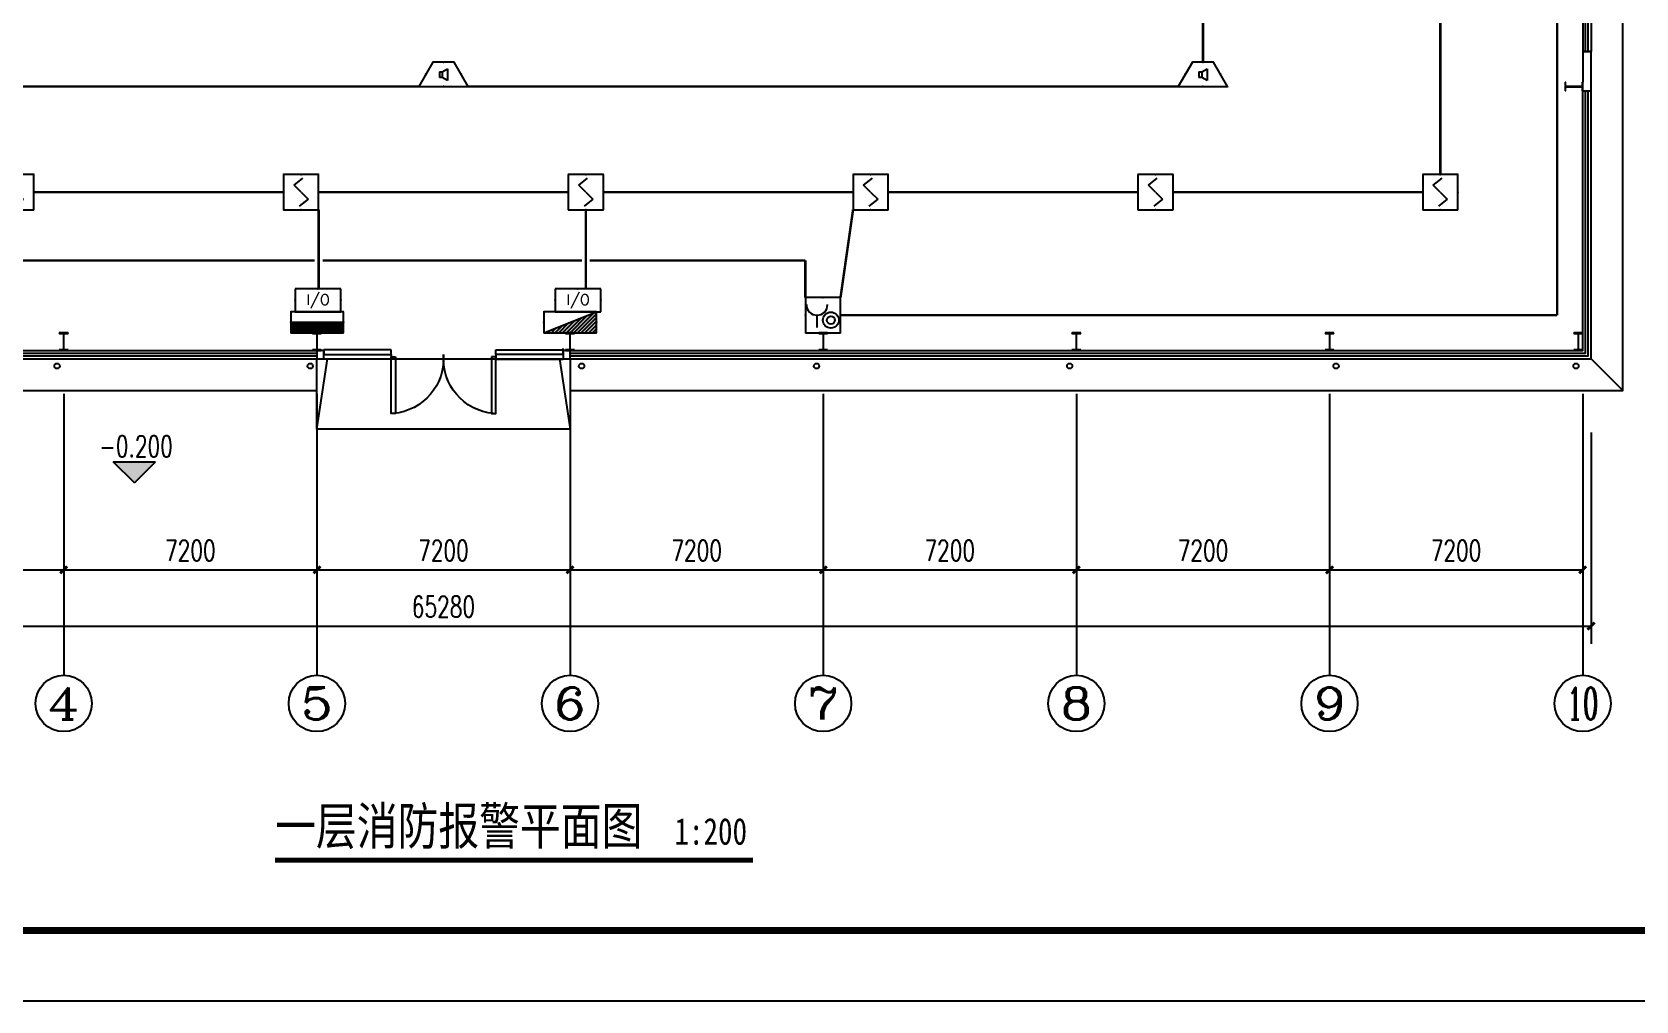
# Model space of a CAD drawing. Extents: x 4929870 to 5205508, y 4505833 to 4862647.
# Drawn here: x 5130884 to 5176498, y 4597045 to 4624592 of the extents above; entities that cross this region are included whole.
import ezdxf
from ezdxf.enums import TextEntityAlignment as Align

# ---------------------------------------------------------------- set-up
doc = ezdxf.new("R2010")
doc.units = 0
doc.header["$LTSCALE"] = 1000
doc.header["$MEASUREMENT"] = 0
doc.layers.get('0').update_dxf_attribs({"color": 4, "linetype": 'CONTINUOUS'})
doc.layers.get('Defpoints').update_dxf_attribs({"linetype": 'CONTINUOUS'})
for name, color, linetype in [('AXIS', 3, 'CONTINUOUS'), ('AXIS_TEXT', 7, 'CONTINUOUS'), ('COLUMN', 9, 'CONTINUOUS'), ('DIM_ELEV', 3, 'CONTINUOUS'), ('DIM_SYMB', 3, 'CONTINUOUS'), ('EQUIP-消防', 3, 'CONTINUOUS'), ('EQUIP-箱柜', 3, 'CONTINUOUS'), ('EVTR', 2, 'CONTINUOUS'), ('PUB_TEXT', 7, 'CONTINUOUS'), ('PUB_TITLE', 4, 'CONTINUOUS'), ('WALL', 5, 'CONTINUOUS'), ('WINDOW', 4, 'CONTINUOUS'), ('WIRE-消防广播', 5, 'TG_BC'), ('WIRE-消防电话', 6, 'TG_F'), ('WIRE-照明', 4, 'CONTINUOUS')]:
    doc.layers.add(name, color=color, linetype=linetype)
doc.styles.add('_TCH_AXIS', font='COMPLEX', dxfattribs={"bigfont": 'GBCBIG'})
doc.styles.add('_TCH_DIM', font='SIMPLEX', dxfattribs={"bigfont": 'GBCBIG'})
doc.styles.add('_TCH_DIM_T3', font='SIMPLEX', dxfattribs={"width": 0.705882, "bigfont": 'GBCBIG'})
doc.styles.add('_TEL_DIM', font='SIMPLEX', dxfattribs={"width": 0.8, "height": 3.5, "bigfont": 'HZTXT'})
doc.styles.add('COMPLEX', font='COMPLEX')
doc.styles.get("Standard").update_dxf_attribs({"font": 'GBENOR', "bigfont": 'GBCBIG'})
doc.styles.add('TG_LINETYPE', font='SIMPLEX', dxfattribs={"width": 0.8, "height": 3, "bigfont": 'HZTXT'})
doc.styles.add('宋体1', font='', dxfattribs={"width": 0.8, "height": 8.6})
doc.styles.get('宋体1').set_extended_font_data('SimSun')
doc.linetypes.add('TG_BC', pattern='A,2,-0.85,["BC",TG_LINETYPE,S=0.1,R=0,X=-0.65,Y=-0.15],0', length=2.85)
doc.linetypes.add('TG_F', pattern='A,2,-0.4,["F",TG_LINETYPE,S=0.1,R=0,X=-0.28,Y=-0.15],0', length=2.4)
doc.dimstyles.new('_TCH_ARCH&&200', dxfattribs={"dimtxt": 595, "dimasz": 200, "dimexe": 500, "dimexo": 600, "dimgap": 252.5, "dimtad": 1, "dimdec": 0, "dimzin": 0, "dimdsep": 46, "dimtxsty": '_TCH_DIM_T3', "dimblk": 'ARCHTICK', "dimcen": 0.09, "dimclrt": 7, "dimazin": 2, "dimtfac": 1, "dimtdec": 0, "dimtix": 1, "dimtmove": 2, "dimatfit": 3, "dimfxl": 0, "dimtolj": 1, "dimtzin": 0, "dimarcsym": 0})

# ---------------------------------------------------------------- blocks, each defined once
blk = doc.blocks.new('$equip$00002649')
for p, q in [((-0.5, 0.5), (-0.5, -0.5)), ((0.5, 0.5), (-0.5, 0.5)), ((0.5, -0.5), (0.5, 0.5)), ((-0.2, 0.2), (0.05, 0.4)), ((0, 0), (-0.2, 0.2)), ((0, 0), (0.2, -0.2)), ((0.2, -0.2), (-0.05, -0.4)), ((-0.5, -0.5), (0.5, -0.5))]:
    blk.add_line(p, q)
at = {"const_width": 0.04}
blk.add_lwpolyline([(-0.5, 0.5), (0.5, 0.5), (0.5, -0.5), (-0.5, -0.5), (-0.5, 0.5), (0.5, 0.5)], dxfattribs=at)
for p in [(0, 0.5), (-0.5, 0), (0.5, 0), (0, -0.5)]:
    blk.add_point(p)
at = {"color": 7, "flags": 1}
for tag, height, p in [('A', 0.00002, (0, 0)), ('B', 0.4, (0.762, -0.208))]:
    blk.add_attdef(tag, text='', height=height, dxfattribs=at).set_placement(p, align=Align.MIDDLE_CENTER)
blk = doc.blocks.new('$equip$00002655')
for p, q in [((-0.5, 1), (-0.5, 0)), ((0.5, 1), (-0.5, 1)), ((0.5, 0), (0.5, 1)), ((-0.169, 0.5), (-0.169, 0.15)), ((-0.5, 0), (0.5, 0))]:
    blk.add_line(p, q)
at = {"const_width": 0.04}
blk.add_lwpolyline([(-0.5, 1), (0.5, 1), (0.5, 0), (-0.5, 0), (-0.5, 1), (0.5, 1)], dxfattribs=at)
for radius in [0.226, 0.113]:
    blk.add_circle((0.227, 0.36), radius)
blk.add_arc((-0.169, 0.8), 0.3, 180, 0)
for p in [(0, 1), (-0.5, 0.5), (0.5, 0.5), (0, 0)]:
    blk.add_point(p)
at = {"color": 7, "flags": 1}
for tag, height, p in [('B', 0.4, (0.762, 0.292)), ('A', 0.00002, (0, 0))]:
    blk.add_attdef(tag, text='', height=height, dxfattribs=at).set_placement(p, align=Align.MIDDLE_CENTER)
blk = doc.blocks.new('$equip$00002677')
for p, q in [((-0.3, 0.699), (-0.703, 0)), ((0.3, 0.699), (-0.3, 0.699)), ((-0.036, 0.421), (0.118, 0.503)), ((0.118, 0.503), (0.118, 0.173)), ((0.703, 0), (0.3, 0.699)), ((-0.703, 0), (0.703, 0)), ((-0.117, 0.421), (-0.117, 0.26)), ((-0.117, 0.421), (-0.036, 0.421)), ((-0.036, 0.26), (-0.117, 0.26)), ((-0.036, 0.421), (-0.036, 0.26)), ((0.118, 0.173), (-0.036, 0.26))]:
    blk.add_line(p, q)
at = {"const_width": 0.04}
blk.add_lwpolyline([(-0.3, 0.699), (0.3, 0.699), (0.703, 0), (-0.703, 0), (-0.3, 0.699), (0.3, 0.699)], dxfattribs=at)
blk.add_lwpolyline([(-0.3, 0.699), (0.3, 0.699), (0.703, 0), (-0.703, 0), (-0.3, 0.699), (0.3, 0.699)], dxfattribs=at)
for p in [(0, 0.699), (-0.501, 0.349), (0, 0), (0.502, 0.349)]:
    blk.add_point(p)
at = {"color": 7, "flags": 1}
for tag, height, p in [('B', 0.4, (0.961, 0.299)), ('A', 0.00002, (0, 0))]:
    blk.add_attdef(tag, text='', height=height, dxfattribs=at).set_placement(p, align=Align.MIDDLE_CENTER)
blk = doc.blocks.new('*X13')
at = {"color": 0}
for p, q in [((0, 0), (167, 167)), ((35, 0), (226, 190)), ((71, 0), (250, 179)), ((-247, 0), (-246, 2)), ((-212, 0), (-187, 25)), ((-177, 0), (-128, 49)), ((-141, 0), (-69, 72)), ((-106, 0), (-10, 96)), ((-71, 0), (49, 120)), ((-35, 0), (108, 143)), ((106, 0), (250, 144)), ((141, 0), (250, 109)), ((177, 0), (250, 73)), ((212, 0), (250, 38)), ((247, 0), (250, 3))]:
    blk.add_line(p, q, dxfattribs=at)
blk = doc.blocks.new('$equip$00002939')
for p, q in [((-0.75, 0.6), (-0.75, 0)), ((0.75, 0.6), (-0.75, 0.6)), ((-0.75, 0), (0.75, 0.6)), ((0.75, 0), (0.75, 0.6)), ((-0.75, 0), (0.75, 0))]:
    blk.add_line(p, q)
at = {"const_width": 0.04}
blk.add_lwpolyline([(-0.75, 0.6), (-0.75, 0), (0.75, 0), (0.75, 0.6), (-0.75, 0.6), (-0.75, 0)], dxfattribs=at)
for p in [(0, 0.6), (-0.75, 0.3), (0, 0), (0.75, 0.3)]:
    blk.add_point(p)
blk.add_solid([(-0.75, 0), (0.75, 0), (0.75, 0.6)])
at = {"xscale": 0.00300000000061118, "yscale": 0.00300000000061118, "zscale": 0.003}
blk.add_blockref('*X13', (0, 0), dxfattribs=at)
at = {"color": 7, "style": '_TEL_DIM', "flags": 1}
for tag in ['A', 'REMARK']:
    blk.add_attdef(tag, text='', height=0.00002, dxfattribs=at).set_placement((0, 0), align=Align.MIDDLE_CENTER)
blk = doc.blocks.new('*X54')
at = {"color": 0}
for p, q in [((-250, 33), (-183, 100)), ((-250, 68), (-218, 100)), ((-247, 0), (-147, 100)), ((-212, 0), (-112, 100)), ((-177, 0), (-77, 100)), ((-141, 0), (-41, 100)), ((-106, 0), (-6, 100)), ((-71, 0), (29, 100)), ((-35, 0), (65, 100)), ((0, 0), (100, 100)), ((35, 0), (135, 100)), ((71, 0), (171, 100)), ((106, 0), (206, 100)), ((141, 0), (241, 100)), ((177, 0), (250, 73)), ((212, 0), (250, 38)), ((247, 0), (250, 3))]:
    blk.add_line(p, q, dxfattribs=at)
blk = doc.blocks.new('$equip$00002929')
for p, q in [((-0.75, 0.6), (-0.75, 0)), ((0.75, 0.6), (-0.75, 0.6)), ((0.75, 0), (0.75, 0.6)), ((-0.75, 0.3), (0.75, 0.3)), ((-0.75, 0), (0.75, 0))]:
    blk.add_line(p, q)
for points, const_width in [([(-0.75, 0.6), (-0.75, 0), (0.75, 0), (0.75, 0.6), (-0.75, 0.6), (-0.75, 0)], 0.04), ([(-0.75, 0.15), (0.75, 0.15)], 0.3)]:
    blk.add_lwpolyline(points, dxfattribs=dict(const_width=const_width))
for p in [(0, 0.6), (-0.75, 0.3), (0, 0), (0.75, 0.3)]:
    blk.add_point(p)
at = {"xscale": 0.00300000000061118, "yscale": 0.00300000000061118, "zscale": 0.003}
blk.add_blockref('*X54', (0, 0), dxfattribs=at)
at = {"color": 7, "style": '_TEL_DIM', "flags": 1}
for tag in ['A', 'REMARK']:
    blk.add_attdef(tag, text='', height=0.00002, dxfattribs=at).set_placement((0, 0), align=Align.MIDDLE_CENTER)
blk = doc.blocks.new('$equip$00001926')
for p, q in [((0.65, 0.65), (-0.65, 0.65)), ((-0.65, 0.65), (-0.65, 0)), ((0.65, 0), (0.65, 0.65)), ((-0.65, 0), (0.65, 0))]:
    blk.add_line(p, q)
for p in [(0, 0.65), (-0.65, 0.325), (0, 0), (0.65, 0.325)]:
    blk.add_point(p)
at = {"color": 7, "style": '_TEL_DIM'}
blk.add_attdef('$TEXT$', text='', height=0.3, dxfattribs=at).set_placement((0.006, 0.343), align=Align.MIDDLE_CENTER)
at = {"color": 7, "style": '_TEL_DIM', "flags": 1}
blk.add_attdef('A', text='', height=0.00002, dxfattribs=at).set_placement((0, 0), align=Align.MIDDLE_CENTER)
blk = doc.blocks.new('_ArchTick')
at = {"color": 0, "linetype": 'ByBlock', "const_width": 0.4}
blk.add_lwpolyline([(-0.5, -0.5), (0.5, 0.5)], dxfattribs=at)
blk = doc.blocks.new('*D113')
at = {"layer": 'AXIS', "color": 0, "lineweight": -2}
for p, q in [((5124584, 4613702), (5124584, 4608802)), ((5131784, 4613702), (5131784, 4608802)), ((5124584, 4609302), (5131784, 4609302))]:
    blk.add_line(p, q, dxfattribs=at)
at = {"layer": 'Defpoints', "color": 0}
for p in [(5124584, 4614302), (5131784, 4614302), (5131784, 4609302)]:
    blk.add_point(p, dxfattribs=at)
at = {"layer": 'AXIS', "color": 0, "lineweight": -2, "xscale": 200, "yscale": 200, "zscale": 200, "rotation": 180}
blk.add_blockref('_ArchTick', (5124584, 4609302), dxfattribs=at)
at = {"layer": 'AXIS', "color": 0, "lineweight": -2, "xscale": 200, "yscale": 200, "zscale": 200}
blk.add_blockref('_ArchTick', (5131784, 4609302), dxfattribs=at)
at = {"layer": 'AXIS', "color": 7, "insert": (5128184, 4609852), "char_height": 595, "attachment_point": 5, "style": '_TCH_DIM_T3'}
blk.add_mtext('\\A1;7200', dxfattribs=at)
blk = doc.blocks.new('*D114')
at = {"layer": 'AXIS', "color": 0, "lineweight": -2}
for p, q in [((5131784, 4613702), (5131784, 4608802)), ((5138984, 4613702), (5138984, 4608802)), ((5131784, 4609302), (5138984, 4609302))]:
    blk.add_line(p, q, dxfattribs=at)
at = {"layer": 'Defpoints', "color": 0}
for p in [(5131784, 4614302), (5138984, 4614302), (5138984, 4609302)]:
    blk.add_point(p, dxfattribs=at)
at = {"layer": 'AXIS', "color": 0, "lineweight": -2, "xscale": 200, "yscale": 200, "zscale": 200, "rotation": 180}
blk.add_blockref('_ArchTick', (5131784, 4609302), dxfattribs=at)
at = {"layer": 'AXIS', "color": 0, "lineweight": -2, "xscale": 200, "yscale": 200, "zscale": 200}
blk.add_blockref('_ArchTick', (5138984, 4609302), dxfattribs=at)
at = {"layer": 'AXIS', "color": 7, "insert": (5135384, 4609852), "char_height": 595, "attachment_point": 5, "style": '_TCH_DIM_T3'}
blk.add_mtext('\\A1;7200', dxfattribs=at)
blk = doc.blocks.new('*D115')
at = {"layer": 'AXIS', "color": 0, "lineweight": -2}
for p, q in [((5138984, 4613702), (5138984, 4608802)), ((5146184, 4613702), (5146184, 4608802)), ((5138984, 4609302), (5146184, 4609302))]:
    blk.add_line(p, q, dxfattribs=at)
at = {"layer": 'Defpoints', "color": 0}
for p in [(5138984, 4614302), (5146184, 4614302), (5146184, 4609302)]:
    blk.add_point(p, dxfattribs=at)
at = {"layer": 'AXIS', "color": 0, "lineweight": -2, "xscale": 200, "yscale": 200, "zscale": 200, "rotation": 180}
blk.add_blockref('_ArchTick', (5138984, 4609302), dxfattribs=at)
at = {"layer": 'AXIS', "color": 0, "lineweight": -2, "xscale": 200, "yscale": 200, "zscale": 200}
blk.add_blockref('_ArchTick', (5146184, 4609302), dxfattribs=at)
at = {"layer": 'AXIS', "color": 7, "insert": (5142584, 4609852), "char_height": 595, "attachment_point": 5, "style": '_TCH_DIM_T3'}
blk.add_mtext('\\A1;7200', dxfattribs=at)
blk = doc.blocks.new('*D116')
at = {"layer": 'AXIS', "color": 0, "lineweight": -2}
for p, q in [((5146184, 4613702), (5146184, 4608802)), ((5153384, 4613702), (5153384, 4608802)), ((5146184, 4609302), (5153384, 4609302))]:
    blk.add_line(p, q, dxfattribs=at)
at = {"layer": 'Defpoints', "color": 0}
for p in [(5146184, 4614302), (5153384, 4614302), (5153384, 4609302)]:
    blk.add_point(p, dxfattribs=at)
at = {"layer": 'AXIS', "color": 0, "lineweight": -2, "xscale": 200, "yscale": 200, "zscale": 200, "rotation": 180}
blk.add_blockref('_ArchTick', (5146184, 4609302), dxfattribs=at)
at = {"layer": 'AXIS', "color": 0, "lineweight": -2, "xscale": 200, "yscale": 200, "zscale": 200}
blk.add_blockref('_ArchTick', (5153384, 4609302), dxfattribs=at)
at = {"layer": 'AXIS', "color": 7, "insert": (5149784, 4609852), "char_height": 595, "attachment_point": 5, "style": '_TCH_DIM_T3'}
blk.add_mtext('\\A1;7200', dxfattribs=at)
blk = doc.blocks.new('*D117')
at = {"layer": 'AXIS', "color": 0, "lineweight": -2}
for p, q in [((5153384, 4613702), (5153384, 4608802)), ((5160584, 4613702), (5160584, 4608802)), ((5153384, 4609302), (5160584, 4609302))]:
    blk.add_line(p, q, dxfattribs=at)
at = {"layer": 'Defpoints', "color": 0}
for p in [(5153384, 4614302), (5160584, 4614302), (5160584, 4609302)]:
    blk.add_point(p, dxfattribs=at)
at = {"layer": 'AXIS', "color": 0, "lineweight": -2, "xscale": 200, "yscale": 200, "zscale": 200, "rotation": 180}
blk.add_blockref('_ArchTick', (5153384, 4609302), dxfattribs=at)
at = {"layer": 'AXIS', "color": 0, "lineweight": -2, "xscale": 200, "yscale": 200, "zscale": 200}
blk.add_blockref('_ArchTick', (5160584, 4609302), dxfattribs=at)
at = {"layer": 'AXIS', "color": 7, "insert": (5156984, 4609852), "char_height": 595, "attachment_point": 5, "style": '_TCH_DIM_T3'}
blk.add_mtext('\\A1;7200', dxfattribs=at)
blk = doc.blocks.new('*D118')
at = {"layer": 'AXIS', "color": 0, "lineweight": -2}
for p, q in [((5160584, 4613702), (5160584, 4608802)), ((5167784, 4613702), (5167784, 4608802)), ((5160584, 4609302), (5167784, 4609302))]:
    blk.add_line(p, q, dxfattribs=at)
at = {"layer": 'Defpoints', "color": 0}
for p in [(5160584, 4614302), (5167784, 4614302), (5167784, 4609302)]:
    blk.add_point(p, dxfattribs=at)
at = {"layer": 'AXIS', "color": 0, "lineweight": -2, "xscale": 200, "yscale": 200, "zscale": 200, "rotation": 180}
blk.add_blockref('_ArchTick', (5160584, 4609302), dxfattribs=at)
at = {"layer": 'AXIS', "color": 0, "lineweight": -2, "xscale": 200, "yscale": 200, "zscale": 200}
blk.add_blockref('_ArchTick', (5167784, 4609302), dxfattribs=at)
at = {"layer": 'AXIS', "color": 7, "insert": (5164184, 4609852), "char_height": 595, "attachment_point": 5, "style": '_TCH_DIM_T3'}
blk.add_mtext('\\A1;7200', dxfattribs=at)
blk = doc.blocks.new('*D119')
at = {"layer": 'AXIS', "color": 0, "lineweight": -2}
for p, q in [((5167784, 4613702), (5167784, 4608802)), ((5174984, 4613702), (5174984, 4608802)), ((5167784, 4609302), (5174984, 4609302))]:
    blk.add_line(p, q, dxfattribs=at)
at = {"layer": 'Defpoints', "color": 0}
for p in [(5167784, 4614302), (5174984, 4614302), (5174984, 4609302)]:
    blk.add_point(p, dxfattribs=at)
at = {"layer": 'AXIS', "color": 0, "lineweight": -2, "xscale": 200, "yscale": 200, "zscale": 200, "rotation": 180}
blk.add_blockref('_ArchTick', (5167784, 4609302), dxfattribs=at)
at = {"layer": 'AXIS', "color": 0, "lineweight": -2, "xscale": 200, "yscale": 200, "zscale": 200}
blk.add_blockref('_ArchTick', (5174984, 4609302), dxfattribs=at)
at = {"layer": 'AXIS', "color": 7, "insert": (5171384, 4609852), "char_height": 595, "attachment_point": 5, "style": '_TCH_DIM_T3'}
blk.add_mtext('\\A1;7200', dxfattribs=at)
blk = doc.blocks.new('*D120')
at = {"layer": 'AXIS', "color": 0, "lineweight": -2}
for p, q in [((5109944, 4613202), (5109944, 4607202)), ((5175224, 4613202), (5175224, 4607202)), ((5109944, 4607702), (5175224, 4607702))]:
    blk.add_line(p, q, dxfattribs=at)
at = {"layer": 'Defpoints', "color": 0}
for p in [(5109944, 4613802), (5175224, 4613802), (5175224, 4607702)]:
    blk.add_point(p, dxfattribs=at)
at = {"layer": 'AXIS', "color": 0, "lineweight": -2, "xscale": 200, "yscale": 200, "zscale": 200, "rotation": 180}
blk.add_blockref('_ArchTick', (5109944, 4607702), dxfattribs=at)
at = {"layer": 'AXIS', "color": 0, "lineweight": -2, "xscale": 200, "yscale": 200, "zscale": 200}
blk.add_blockref('_ArchTick', (5175224, 4607702), dxfattribs=at)
at = {"layer": 'AXIS', "color": 7, "insert": (5142584, 4608252), "char_height": 595, "attachment_point": 5, "style": '_TCH_DIM_T3'}
blk.add_mtext('\\A1;65280', dxfattribs=at)
blk = doc.blocks.new('$TCHSYS$WIN2D')
for p, q in [((-0.5, 0.5), (0.5, 0.5)), ((-0.5, 0.5), (-0.5, -0.5)), ((0.5, 0.5), (0.5, -0.5)), ((0.5, 0.167), (-0.5, 0.167)), ((0.5, -0.167), (-0.5, -0.167)), ((-0.5, -0.5), (0.5, -0.5))]:
    blk.add_line(p, q)
blk = doc.blocks.new('$DorLib2D$00000039')
for p, q in [((-0.2187, 0.0194), (-0.5, 0.0194)), ((-0.2187, 0), (-0.2187, 0.0194)), ((0.2187, 0), (0.2187, 0.0194)), ((0.2187, 0.0194), (0.5, 0.0194)), ((-0.5, 0), (-0.2187, 0)), ((-0.5, -0.0141), (-0.5, 0)), ((-0.2187, -0.0194), (-0.5, -0.0194)), ((-0.2187, 0), (-0.2187, -0.0194)), ((0.2187, 0), (0.2187, -0.0194)), ((0.5, 0), (0.2187, 0)), ((0.2187, -0.0194), (0.5, -0.0194)), ((0.5, -0.0141), (0.5, 0)), ((0.5, 0), (0.5, -0.025))]:
    blk.add_line(p, q)
for points in [[(-0.2006, 0.0097), (-0.2006, 0.2464), (-0.2187, 0.2464), (-0.2187, 0.0097)], [(0.2006, 0.0097), (0.2006, 0.2464), (0.2187, 0.2464), (0.2187, 0.0097)]]:
    blk.add_lwpolyline(points, close=True)
for centre, start, end in [((-0.2304, 0.0163), 355.95522, 84.85236), ((0.2304, 0.0163), 95.14764, 184.04478)]:
    blk.add_arc(centre, 0.231, start, end)
blk = doc.blocks.new('_AXISO')
blk.add_circle((0, 0), 0.5)
at = {"layer": 'AXIS_TEXT', "style": 'COMPLEX', "width": 1.041667}
blk.add_attdef('A', text='', height=0.56, dxfattribs=at).set_placement((-0.25, -0.28), (0.25, -0.28), align=Align.FIT)

msp = doc.modelspace()

# ---------------------------------------------------------------- hatches: boundary and pattern name
at = {"layer": 'DIM_ELEV'}
msp.add_hatch(color=256, dxfattribs=at).paths.add_polyline_path([(5133793.8, 4611777.2), (5133193.8, 4612377.2), (5134393.8, 4612377.2)])

# ---------------------------------------------------------------- linework, layer by layer
for p, q in [((5117383.9, 4615542.1), (5138983.9, 4615542.1)), ((5117383.9, 4615462.1), (5138983.9, 4615462.1)), ((5117383.9, 4615382.1), (5138983.9, 4615382.1)), ((5117383.9, 4615302.1), (5138983.9, 4615302.1))]:
    msp.add_line(p, q)
for points in [[(5109043.9, 4638042.1), (5109043.9, 4614402.1), (5138983.9, 4614402.1)], [(5146183.9, 4614402.1), (5176123.9, 4614402.1), (5176123.9, 4638042.1)], [(5146183.9, 4615302.1), (5175223.9, 4615302.1), (5175223.9, 4622922.1)], [(5146183.9, 4615382.1), (5175143.9, 4615382.1), (5175143.9, 4622922.1)], [(5146183.9, 4615462.1), (5175063.9, 4615462.1), (5175063.9, 4622922.1)], [(5146183.9, 4615542.1), (5174983.9, 4615542.1), (5174983.9, 4622922.1)], [(5146183.9, 4615302.1), (5146183.9, 4613302.1), (5138983.9, 4613302.1), (5138983.9, 4615302.1)], [(5145883.9, 4615302.1), (5146183.9, 4613302.1), (5138983.9, 4613302.1), (5139283.9, 4615302.1)], [(5175223.9, 4615302.1), (5176123.9, 4614402.1)]]:
    msp.add_lwpolyline(points)
at = {"layer": 'AXIS'}
for p, q in [((5131783.9, 4614302.1), (5131783.9, 4606302.1)), ((5138983.9, 4614302.1), (5138983.9, 4606302.1)), ((5146183.9, 4614302.1), (5146183.9, 4606302.1)), ((5153383.9, 4614302.1), (5153383.9, 4606302.1)), ((5160583.9, 4614302.1), (5160583.9, 4606302.1)), ((5167783.9, 4614302.1), (5167783.9, 4606302.1)), ((5174983.9, 4614302.1), (5174983.9, 4606302.1))]:
    msp.add_line(p, q, dxfattribs=at)
at = {"layer": 'COLUMN', "color": 5}
for p, q in [((5174499.9, 4623167.1), (5174483.9, 4623167.1)), ((5174483.9, 4623167.1), (5174483.9, 4622917.1)), ((5174499.9, 4623052.1), (5174499.9, 4623167.1)), ((5174504.9, 4623047.1), (5174499.9, 4623052.1)), ((5174499.9, 4623032.1), (5174504.9, 4623037.1)), ((5174499.9, 4622917.1), (5174499.9, 4623032.1)), ((5174962.9, 4623047.1), (5174504.9, 4623047.1)), ((5174504.9, 4623037.1), (5174962.9, 4623037.1)), ((5174967.9, 4623052.1), (5174962.9, 4623047.1)), ((5174962.9, 4623037.1), (5174967.9, 4623032.1)), ((5174983.9, 4623167.1), (5174967.9, 4623167.1)), ((5174967.9, 4623167.1), (5174967.9, 4623052.1)), ((5174967.9, 4623032.1), (5174967.9, 4622917.1)), ((5174983.9, 4622917.1), (5174983.9, 4623167.1)), ((5174483.9, 4622917.1), (5174499.9, 4622917.1)), ((5174967.9, 4622917.1), (5174983.9, 4622917.1)), ((5131908.9, 4616042.1), (5131658.9, 4616042.1)), ((5131658.9, 4616042.1), (5131658.9, 4616026.1)), ((5131658.9, 4616026.1), (5131773.9, 4616026.1)), ((5131773.9, 4616026.1), (5131778.9, 4616021.1)), ((5131778.9, 4616021.1), (5131778.9, 4615563.1)), ((5131788.9, 4616021.1), (5131793.9, 4616026.1)), ((5131788.9, 4615563.1), (5131788.9, 4616021.1)), ((5131793.9, 4616026.1), (5131908.9, 4616026.1)), ((5131908.9, 4616026.1), (5131908.9, 4616042.1)), ((5139108.9, 4616042.1), (5138858.9, 4616042.1)), ((5138858.9, 4616042.1), (5138858.9, 4616026.1)), ((5138858.9, 4616026.1), (5138973.9, 4616026.1)), ((5138973.9, 4616026.1), (5138978.9, 4616021.1)), ((5138978.9, 4616021.1), (5138978.9, 4615563.1)), ((5138988.9, 4616021.1), (5138993.9, 4616026.1)), ((5138988.9, 4615563.1), (5138988.9, 4616021.1)), ((5138993.9, 4616026.1), (5139108.9, 4616026.1)), ((5139108.9, 4616026.1), (5139108.9, 4616042.1)), ((5146308.9, 4616042.1), (5146058.9, 4616042.1)), ((5146058.9, 4616042.1), (5146058.9, 4616026.1)), ((5146058.9, 4616026.1), (5146173.9, 4616026.1)), ((5146173.9, 4616026.1), (5146178.9, 4616021.1)), ((5146178.9, 4616021.1), (5146178.9, 4615563.1)), ((5146188.9, 4616021.1), (5146193.9, 4616026.1)), ((5146188.9, 4615563.1), (5146188.9, 4616021.1)), ((5146193.9, 4616026.1), (5146308.9, 4616026.1)), ((5146308.9, 4616026.1), (5146308.9, 4616042.1)), ((5153508.9, 4616042.1), (5153258.9, 4616042.1)), ((5153258.9, 4616042.1), (5153258.9, 4616026.1)), ((5153258.9, 4616026.1), (5153373.9, 4616026.1)), ((5153373.9, 4616026.1), (5153378.9, 4616021.1)), ((5153378.9, 4616021.1), (5153378.9, 4615563.1)), ((5153388.9, 4616021.1), (5153393.9, 4616026.1)), ((5153388.9, 4615563.1), (5153388.9, 4616021.1)), ((5153393.9, 4616026.1), (5153508.9, 4616026.1)), ((5153508.9, 4616026.1), (5153508.9, 4616042.1)), ((5160708.9, 4616042.1), (5160458.9, 4616042.1)), ((5160458.9, 4616042.1), (5160458.9, 4616026.1)), ((5160458.9, 4616026.1), (5160573.9, 4616026.1)), ((5160573.9, 4616026.1), (5160578.9, 4616021.1)), ((5160578.9, 4616021.1), (5160578.9, 4615563.1)), ((5160588.9, 4616021.1), (5160593.9, 4616026.1)), ((5160588.9, 4615563.1), (5160588.9, 4616021.1)), ((5160593.9, 4616026.1), (5160708.9, 4616026.1)), ((5160708.9, 4616026.1), (5160708.9, 4616042.1)), ((5167908.9, 4616042.1), (5167658.9, 4616042.1)), ((5167658.9, 4616042.1), (5167658.9, 4616026.1)), ((5167658.9, 4616026.1), (5167773.9, 4616026.1)), ((5167773.9, 4616026.1), (5167778.9, 4616021.1)), ((5167778.9, 4616021.1), (5167778.9, 4615563.1)), ((5167788.9, 4616021.1), (5167793.9, 4616026.1)), ((5167788.9, 4615563.1), (5167788.9, 4616021.1)), ((5167793.9, 4616026.1), (5167908.9, 4616026.1)), ((5167908.9, 4616026.1), (5167908.9, 4616042.1)), ((5174983.9, 4616042.1), (5174733.9, 4616042.1)), ((5174733.9, 4616042.1), (5174733.9, 4616026.1)), ((5174733.9, 4616026.1), (5174848.9, 4616026.1)), ((5174848.9, 4616026.1), (5174853.9, 4616021.1)), ((5174853.9, 4616021.1), (5174853.9, 4615563.1)), ((5174863.9, 4616021.1), (5174868.9, 4616026.1)), ((5174863.9, 4615563.1), (5174863.9, 4616021.1)), ((5174868.9, 4616026.1), (5174983.9, 4616026.1)), ((5174983.9, 4616026.1), (5174983.9, 4616042.1)), ((5131773.9, 4615558.1), (5131658.9, 4615558.1)), ((5131658.9, 4615558.1), (5131658.9, 4615542.1)), ((5131658.9, 4615542.1), (5131908.9, 4615542.1)), ((5131778.9, 4615563.1), (5131773.9, 4615558.1)), ((5131793.9, 4615558.1), (5131788.9, 4615563.1)), ((5131908.9, 4615558.1), (5131793.9, 4615558.1)), ((5131908.9, 4615542.1), (5131908.9, 4615558.1)), ((5138973.9, 4615558.1), (5138858.9, 4615558.1)), ((5138858.9, 4615558.1), (5138858.9, 4615542.1)), ((5138858.9, 4615542.1), (5139108.9, 4615542.1)), ((5138978.9, 4615563.1), (5138973.9, 4615558.1)), ((5138993.9, 4615558.1), (5138988.9, 4615563.1)), ((5139108.9, 4615558.1), (5138993.9, 4615558.1)), ((5139108.9, 4615542.1), (5139108.9, 4615558.1)), ((5146173.9, 4615558.1), (5146058.9, 4615558.1)), ((5146058.9, 4615558.1), (5146058.9, 4615542.1)), ((5146058.9, 4615542.1), (5146308.9, 4615542.1)), ((5146178.9, 4615563.1), (5146173.9, 4615558.1)), ((5146193.9, 4615558.1), (5146188.9, 4615563.1)), ((5146308.9, 4615558.1), (5146193.9, 4615558.1)), ((5146308.9, 4615542.1), (5146308.9, 4615558.1)), ((5153373.9, 4615558.1), (5153258.9, 4615558.1)), ((5153258.9, 4615558.1), (5153258.9, 4615542.1)), ((5153258.9, 4615542.1), (5153508.9, 4615542.1)), ((5153378.9, 4615563.1), (5153373.9, 4615558.1)), ((5153393.9, 4615558.1), (5153388.9, 4615563.1)), ((5153508.9, 4615558.1), (5153393.9, 4615558.1)), ((5153508.9, 4615542.1), (5153508.9, 4615558.1)), ((5160573.9, 4615558.1), (5160458.9, 4615558.1)), ((5160458.9, 4615558.1), (5160458.9, 4615542.1)), ((5160458.9, 4615542.1), (5160708.9, 4615542.1)), ((5160578.9, 4615563.1), (5160573.9, 4615558.1)), ((5160593.9, 4615558.1), (5160588.9, 4615563.1)), ((5160708.9, 4615558.1), (5160593.9, 4615558.1)), ((5160708.9, 4615542.1), (5160708.9, 4615558.1)), ((5167773.9, 4615558.1), (5167658.9, 4615558.1)), ((5167658.9, 4615558.1), (5167658.9, 4615542.1)), ((5167658.9, 4615542.1), (5167908.9, 4615542.1)), ((5167778.9, 4615563.1), (5167773.9, 4615558.1)), ((5167793.9, 4615558.1), (5167788.9, 4615563.1)), ((5167908.9, 4615558.1), (5167793.9, 4615558.1)), ((5167908.9, 4615542.1), (5167908.9, 4615558.1)), ((5174848.9, 4615558.1), (5174733.9, 4615558.1)), ((5174733.9, 4615558.1), (5174733.9, 4615542.1)), ((5174733.9, 4615542.1), (5174983.9, 4615542.1)), ((5174853.9, 4615563.1), (5174848.9, 4615558.1)), ((5174868.9, 4615558.1), (5174863.9, 4615563.1)), ((5174983.9, 4615558.1), (5174868.9, 4615558.1)), ((5174983.9, 4615542.1), (5174983.9, 4615558.1))]:
    msp.add_line(p, q, dxfattribs=at)
at = {"layer": 'DIM_ELEV'}
for p, q in [((5133793.8, 4611777.2), (5133193.8, 4612377.2)), ((5133193.8, 4612377.2), (5134393.8, 4612377.2)), ((5133793.8, 4611777.2), (5134393.8, 4612377.2))]:
    msp.add_line(p, q, dxfattribs=at)
at = {"layer": 'DIM_SYMB', "const_width": 140}
msp.add_lwpolyline([(5137797.5, 4601047), (5151391, 4601047)], dxfattribs=at)
at = {"layer": 'EVTR'}
for centre in [(5131594.3, 4615097.5), (5138794.3, 4615097.5), (5146513.7, 4615097.5), (5153194.3, 4615097.5), (5160394.3, 4615097.5), (5167969.9, 4615097.5), (5174794.3, 4615097.5)]:
    msp.add_circle(centre, 75, dxfattribs=at)
at = {"layer": 'PUB_TITLE'}
msp.add_lwpolyline([(5086707.7, 4597044.5), (5205507.7, 4597044.5), (5205507.7, 4681044.5), (5086707.7, 4681044.5)], close=True, dxfattribs=at)
at = {"layer": 'PUB_TITLE', "const_width": 200}
msp.add_lwpolyline([(5091707.7, 4599044.5), (5203507.7, 4599044.5), (5203507.7, 4679044.5), (5091707.7, 4679044.5)], close=True, dxfattribs=at)
at = {"layer": 'WALL'}
for p, q in [((5175223.9, 4624042.1), (5174983.9, 4624042.1)), ((5174983.9, 4624042.1), (5174983.9, 4623167.1)), ((5175223.9, 4622922.1), (5175223.9, 4624042.1)), ((5174983.9, 4622922.1), (5175223.9, 4622922.1)), ((5138983.9, 4615542.1), (5138983.9, 4615302.1)), ((5138983.9, 4615302.1), (5139183.9, 4615302.1)), ((5139183.9, 4615542.1), (5139108.9, 4615542.1)), ((5139183.9, 4615302.1), (5139183.9, 4615542.1)), ((5146058.9, 4615542.1), (5145983.9, 4615542.1)), ((5145983.9, 4615542.1), (5145983.9, 4615302.1)), ((5145983.9, 4615302.1), (5146183.9, 4615302.1)), ((5146183.9, 4615302.1), (5146183.9, 4615542.1))]:
    msp.add_line(p, q, dxfattribs=at)
at = {"layer": 'WINDOW'}
msp.add_line((5139183.9, 4615302.1), (5145983.9, 4615302.1), dxfattribs=at)
at = {"layer": 'WIRE-消防广播', "linetype": 'TG_BC', "ltscale": 0.5, "const_width": 70}
for points in [[(5164183.9, 4623740.7), (5164183.9, 4629690.4)], [(5121686.6, 4623042.1), (5141881.2, 4623042.1)], [(5143286.6, 4623042.1), (5163481.2, 4623042.1)]]:
    msp.add_lwpolyline(points, dxfattribs=at)
at = {"layer": 'WIRE-消防电话', "linetype": 'TG_F', "ltscale": 0.5, "const_width": 70}
for points in [[(5174256.9, 4616542.1), (5174256.9, 4626060.8)], [(5111183.9, 4618098.1), (5138921.4, 4618098.1)], [(5139146.4, 4618098.1), (5146521.4, 4618098.1)], [(5146746.4, 4618098.1), (5152876.1, 4618098.1)], [(5152876.1, 4617042.1), (5152876.1, 4618098.1)], [(5153876.1, 4616542.1), (5174256.9, 4616542.1)]]:
    msp.add_lwpolyline(points, dxfattribs=at)
at = {"layer": 'WIRE-照明', "color": 4, "linetype": 'Continuous', "const_width": 70}
for points in [[(5170933.9, 4620542.1), (5170933.9, 4629302.9)], [(5130933.9, 4620042.1), (5138033.9, 4620042.1)], [(5139033.9, 4620042.1), (5146133.9, 4620042.1)], [(5147133.9, 4620042.1), (5154233.9, 4620042.1)], [(5155233.9, 4620042.1), (5162333.9, 4620042.1)], [(5163333.9, 4620042.1), (5170433.9, 4620042.1)], [(5139033.9, 4617292.1), (5139033.9, 4619542.1)], [(5146633.9, 4617292.1), (5146633.9, 4619542.1)], [(5153876.1, 4617042.1), (5154233.9, 4619542.1)]]:
    msp.add_lwpolyline(points, dxfattribs=at)

# ---------------------------------------------------------------- block references
at = {"layer": 'AXIS'}
ref = msp.add_blockref('_AXISO', (5131783.9, 4605502.1), dxfattribs=dict(at, xscale=1600, yscale=1600, zscale=1600))
ref.add_attrib('A', '4', dxfattribs={"layer": 'AXIS_TEXT', "height": 905.1, "style": '_TCH_AXIS', "width": 1.3125}).set_placement((5131331.4, 4605049.5), (5132236.4, 4605049.5), align=Align.FIT)
ref = msp.add_blockref('_AXISO', (5138983.9, 4605502.1), dxfattribs=dict(at, xscale=1600, yscale=1600, zscale=1600))
ref.add_attrib('A', '5', dxfattribs={"layer": 'AXIS_TEXT', "height": 905.1, "style": '_TCH_AXIS', "width": 1.5}).set_placement((5138531.4, 4605049.5), (5139436.4, 4605049.5), align=Align.FIT)
ref = msp.add_blockref('_AXISO', (5146183.9, 4605502.1), dxfattribs=dict(at, xscale=1600, yscale=1600, zscale=1600))
ref.add_attrib('A', '6', dxfattribs={"layer": 'AXIS_TEXT', "height": 905.1, "style": '_TCH_AXIS', "width": 1.5}).set_placement((5145731.4, 4605049.5), (5146636.4, 4605049.5), align=Align.FIT)
ref = msp.add_blockref('_AXISO', (5153383.9, 4605502.1), dxfattribs=dict(at, xscale=1600, yscale=1600, zscale=1600))
ref.add_attrib('A', '7', dxfattribs={"layer": 'AXIS_TEXT', "height": 905.1, "style": '_TCH_AXIS', "width": 1.5}).set_placement((5152931.4, 4605049.5), (5153836.4, 4605049.5), align=Align.FIT)
ref = msp.add_blockref('_AXISO', (5160583.9, 4605502.1), dxfattribs=dict(at, xscale=1600, yscale=1600, zscale=1600))
ref.add_attrib('A', '8', dxfattribs={"layer": 'AXIS_TEXT', "height": 905.1, "style": '_TCH_AXIS', "width": 1.5}).set_placement((5160131.4, 4605049.5), (5161036.4, 4605049.5), align=Align.FIT)
ref = msp.add_blockref('_AXISO', (5167783.9, 4605502.1), dxfattribs=dict(at, xscale=1600, yscale=1600, zscale=1600))
ref.add_attrib('A', '9', dxfattribs={"layer": 'AXIS_TEXT', "height": 905.1, "style": '_TCH_AXIS', "width": 1.5}).set_placement((5167331.4, 4605049.5), (5168236.4, 4605049.5), align=Align.FIT)
ref = msp.add_blockref('_AXISO', (5174983.9, 4605502.1), dxfattribs=dict(at, xscale=1600, yscale=1600, zscale=1600))
ref.add_attrib('A', '10', dxfattribs={"layer": 'AXIS_TEXT', "height": 905.1, "style": '_TCH_AXIS', "width": 0.724138}).set_placement((5174531.4, 4605049.5), (5175436.4, 4605049.5), align=Align.FIT)
at = {"layer": 'EQUIP-消防', "color": 0, "xscale": 1000, "yscale": 1000, "zscale": 1000}
for name, p in [('$equip$00002677', (5142583.9, 4623042.1)), ('$equip$00002677', (5164183.9, 4623042.1)), ('$equip$00002649', (5130433.9, 4620042.1)), ('$equip$00002649', (5138533.9, 4620042.1)), ('$equip$00002649', (5146633.9, 4620042.1)), ('$equip$00002649', (5154733.9, 4620042.1)), ('$equip$00002649', (5162833.9, 4620042.1)), ('$equip$00002649', (5170933.9, 4620042.1)), ('$equip$00002655', (5153376.1, 4616042.1))]:
    msp.add_blockref(name, p, dxfattribs=at)
at = {"layer": 'EQUIP-消防', "xscale": 1000, "yscale": 1000, "zscale": 1000}
for p in [(5139012.4, 4616642.1), (5146407.2, 4616642.1)]:
    msp.add_blockref('$equip$00001926', p, dxfattribs=at).add_auto_attribs({'$TEXT$': 'I/O'})
at = {"layer": 'EQUIP-箱柜', "color": 0, "xscale": 1000, "yscale": 1000, "zscale": 1000}
for name, p in [('$equip$00002929', (5138988.9, 4616042.1)), ('$equip$00002939', (5146183.9, 4616042.1))]:
    msp.add_blockref(name, p, dxfattribs=at)
at = {"layer": 'WINDOW'}
for name, p, xscale, yscale, zscale, rotation in [('$TCHSYS$WIN2D', (5175103.9, 4624942.1), -1800, 240, -1800, 89.99999999970589), ('$DorLib2D$00000039', (5142583.9, 4615422.1), 6800, -6800, 6800, 2.519818053110201e-10)]:
    msp.add_blockref(name, p, dxfattribs=dict(at, xscale=xscale, yscale=yscale, zscale=zscale, rotation=rotation))

# ---------------------------------------------------------------- texts
at = {"layer": 'DIM_ELEV', "color": 7, "style": '_TCH_DIM', "width": 0.705882}
msp.add_text('-0.200', height=595, dxfattribs=at).set_placement((5132798.8, 4612517.2))
at = {"layer": 'PUB_TEXT', "style": '宋体1', "width": 0.8}
for s, height, p in [('一层消防报警平面图', 1063.29, (5137797.5, 4601486.4)), ('1:200', 759.49, (5149152.3, 4601486.4))]:
    msp.add_text(s, height=height, dxfattribs=at).set_placement(p)

# ---------------------------------------------------------------- dimensions: what is measured, and where the dimension line sits
at = {"layer": 'AXIS'}
for p1, p2, distance, picture, middle in [((5124583.9, 4614302.1), (5131783.9, 4614302.1), -5000, '*D113', (5128183.9, 4609852.1)), ((5131783.9, 4614302.1), (5138983.9, 4614302.1), -5000, '*D114', (5135383.9, 4609852.1)), ((5138983.9, 4614302.1), (5146183.9, 4614302.1), -5000, '*D115', (5142583.9, 4609852.1)), ((5146183.9, 4614302.1), (5153383.9, 4614302.1), -5000, '*D116', (5149783.9, 4609852.1)), ((5153383.9, 4614302.1), (5160583.9, 4614302.1), -5000, '*D117', (5156983.9, 4609852.1)), ((5160583.9, 4614302.1), (5167783.9, 4614302.1), -5000, '*D118', (5164183.9, 4609852.1)), ((5167783.9, 4614302.1), (5174983.9, 4614302.1), -5000, '*D119', (5171383.9, 4609852.1)), ((5109943.9, 4613802.1), (5175223.9, 4613802.1), -6100, '*D120', (5142583.9, 4608252.1))]:
    dim = msp.add_aligned_dim(p1=p1, p2=p2, distance=distance, dimstyle='_TCH_ARCH&&200', dxfattribs=at)
    dim.commit()
    dim.dimension.update_dxf_attribs({"geometry": picture, "text_midpoint": middle})

doc.saveas('drawing.dxf')
